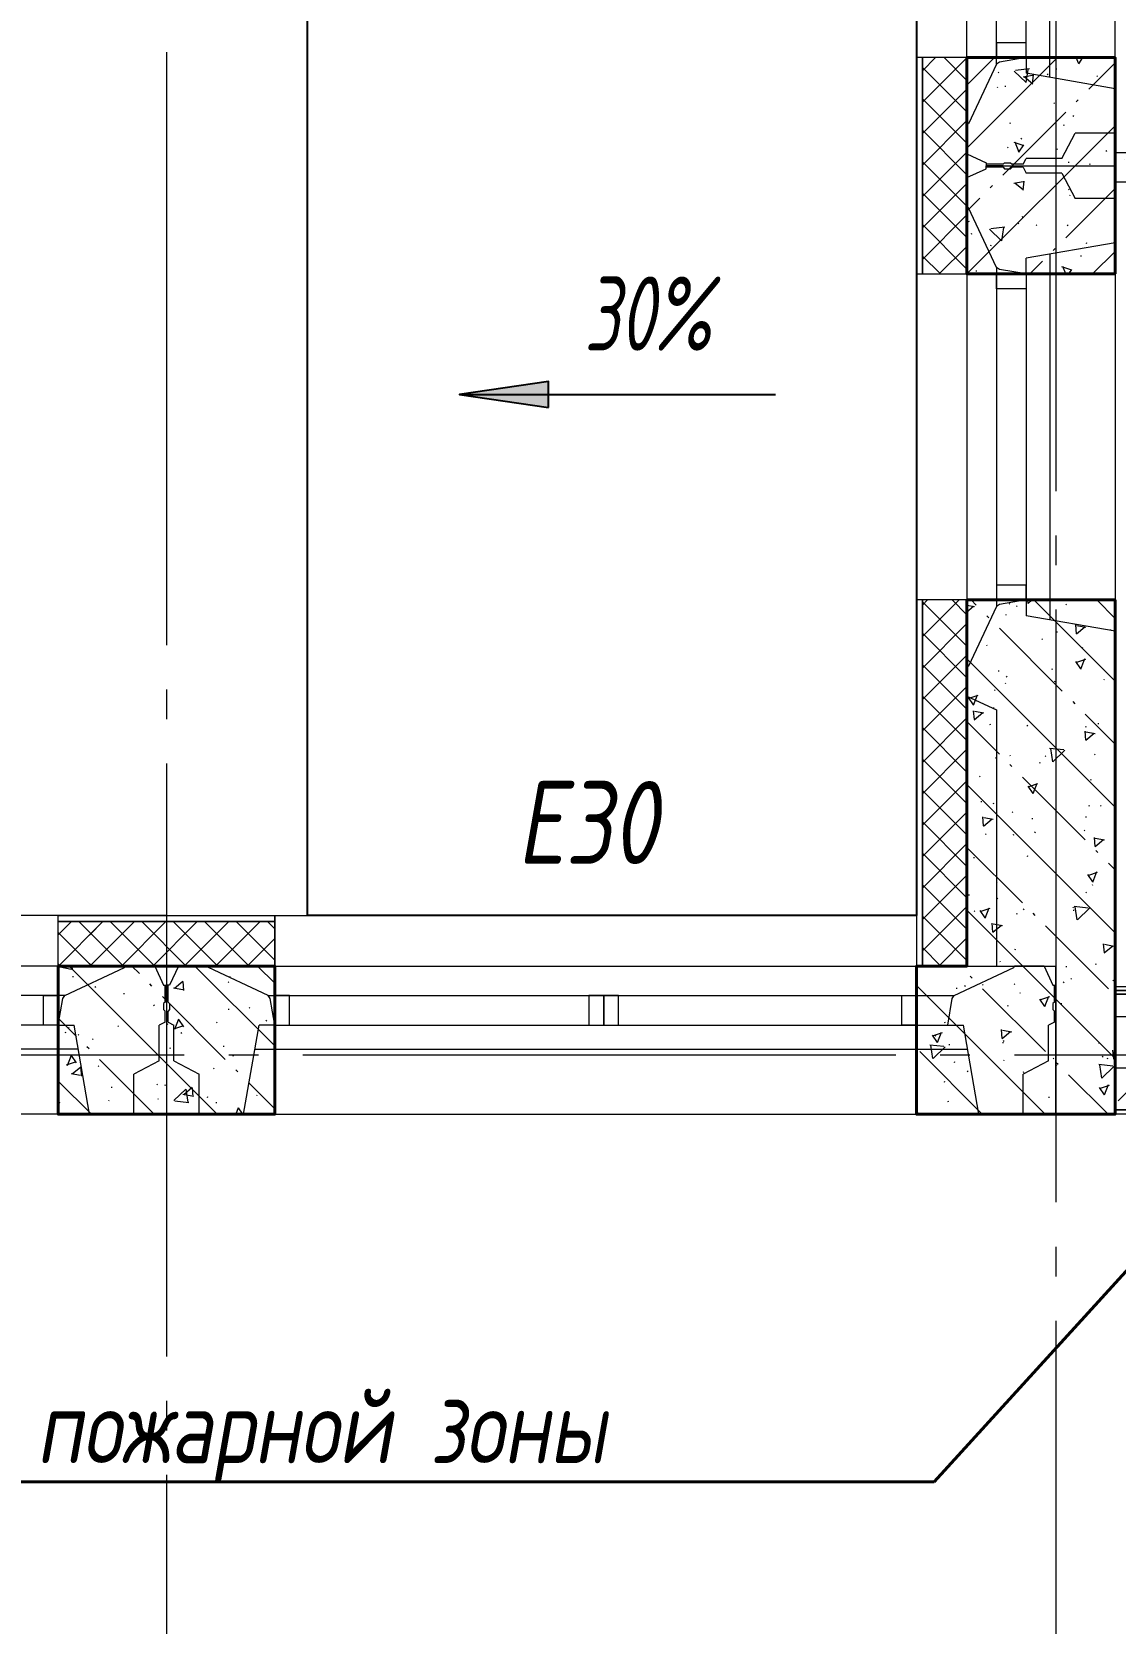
# Model space of a CAD drawing. Header units: millimetres. Extents: x -85420 to 1195317, y -69347 to 470418.
# Drawn here: x 480492 to 484146, y 16659 to 22028 of the extents above; entities that cross this region are included whole.
import ezdxf
from ezdxf import colors
from ezdxf.entities.mleader import LeaderData, LeaderLine
from ezdxf.math import Vec2, Vec3

# ---------------------------------------------------------------- set-up
doc = ezdxf.new("R2010")
doc.units = ezdxf.units.MM
for name, pattern in [('GOST2.303 6', [12, 8, -1.5, 1, -1.5]), ('ГОСТ 2.303 4', [7, 5, -2, 0]), ('ГОСТ 2.303 5', [24, 20, -1.5, 1, -1.5]), ('осевая', [50.800000000000004, 31.75, -6.35, 6.35, -6.35])]:
    doc.linetypes.add(name, pattern=pattern)
for name, color, linetype, lineweight in [('!М_Лестницы новые', 7, 'Continuous', 25), ('!М_Окна_марка', 7, 'Continuous', 15), ('!М_Перегородки_пеноблок', 7, 'Continuous', 20), ('+АР_Осевые линии', 252, 'GOST2.303 6', 9), ('+АР_Стены внутренние', 250, 'Continuous', 18), ('АР_Окна', 4, 'Continuous', 9), ('АР_Отметки', 7, 'Continuous', 5), ('АР_Сущ Несущая стена', 250, 'Continuous', 50), ('АР_штриховка несущих стен', 250, 'Continuous', 0), ('СПДС_+АР_Стены', 250, 'Continuous', 20), ('стены', 7, 'Continuous', 40), ('ТОНКАЯ', 253, 'Continuous', 0)]:
    doc.layers.add(name, color=color, linetype=linetype, lineweight=lineweight)
doc.layers.add('ОСИ', color=7, linetype='осевая', lineweight=13, true_color=0x999999)
doc.layers.add('ПБ_граница', color=7, linetype='ГОСТ 2.303 4', lineweight=40, true_color=0xdb0000)
doc.styles.add('ISOCPEUR', font='', dxfattribs={"height": 250})
doc.styles.add('ГОСТ 2.304', font='CS_Gost2304.shx', dxfattribs={"oblique": 10})
doc.styles.get('ISOCPEUR').set_extended_font_data('ISOCPEUR', italic=True)
pattern_1 = [(45, (0, 0), (-53.03300858899107, 53.03300858899107), []), (135, (0, 0), (-53.03300858899107, -53.03300858899107), [])]

# ---------------------------------------------------------------- blocks, each defined once
blk = doc.blocks.new('*U92')
h = blk.add_hatch(color=256)
h.dxf.hatch_style = 1
h.paths.add_polyline_path([(-766.2819741101048, 44.26795582287043), (-766.2819741101048, -44.26795582263701), (-1066.281974110105, 3.917456419747382e-13)])
blk.add_line((-1066.281974110105, 3.917456419747382e-13), (0, 0))
blk.add_lwpolyline([(-766.2819741101048, -44.26795582263701), (-766.2819741101048, 44.26795582287043), (-1066.281974110105, 3.917456419747382e-13), (-766.2819741101048, -44.26795582263701)])
blk = doc.blocks.new('_DotSmall')
at = {"color": 0, "linetype": 'ByBlock', "const_width": 0.5}
blk.add_lwpolyline([(-0.0625, 0, 1), (0.0625, 0, 1)], format="xyb", close=True, dxfattribs=at)
blk = doc.blocks.new('НП 3033')
at = {"layer": 'АР_Окна', "ltscale": 100}
for p, q in [((365, 500), (2635, 500)), ((365, 400), (2635, 400)), ((365, 300), (2635, 300)), ((365, 220), (2635, 220)), ((365, 0), (2635, 0))]:
    blk.add_line(p, q, dxfattribs=at)
for points in [[(365, 300), (365, 500), (365, 670), (2635, 670), (2635, 300)], [(365, 300), (415, 300), (415, 400), (365, 400)], [(1450, 400), (1425, 400), (1425, 300), (1450, 300), (1475, 300), (1475, 400), (1437.5, 400)], [(1500, 400), (1475, 400), (1475, 300), (1500, 300), (1525, 300), (1525, 400), (1487.5, 400)], [(2635, 300), (2585, 300), (2585, 400), (2635, 400)]]:
    blk.add_lwpolyline(points, dxfattribs=at)
at = {"layer": 'СПДС_+АР_Стены', "ltscale": 100}
for points in [[(8.419446744138052e-15, 670), (8.419446744138052e-15, 670), (365, 670), (365, 670)], [(3000, 670), (3000, 670), (2635, 670), (2635, 670)]]:
    blk.add_lwpolyline(points, dxfattribs=at)
at = {"layer": 'стены', "ltscale": 100}
for p, q in [((2960, 500), (2860, 500)), ((0, 0), (0, 0))]:
    blk.add_line(p, q, dxfattribs=at)
at = {"layer": 'стены', "lineweight": 30, "ltscale": 100}
blk.add_lwpolyline([(0, 0), (365, 0), (365, 500), (0, 500)], dxfattribs=at)
at = {"layer": 'стены', "ltscale": 100}
blk.add_lwpolyline([(3000, 500), (2635, 500), (2635, 0), (3000, 0)], dxfattribs=at)
blk = doc.blocks.new('*U126')
at = {"lineweight": 15}
h = blk.add_hatch(dxfattribs=at)
h.set_pattern_fill('AR-CONC', color=256, scale=2, angle=360)
h.set_pattern_definition([(49.99999999999999, (1.00000000000006, 5.946736380903647e-14), (364.369337992008, -31.87817107780618), [38.1, -419.1]), (355, (1.00000000000006, 5.946736380903647e-14), (-70.48684284993867, 382.1136904780703), [30.48, -335.28116834]), (100.4514446999999, (31.36401400000006, -2.656506999999941), (293.8824941807065, 350.2355038243902), [32.38001759999999, -356.1804891999999]), (46.18419999999995, (1.000000000000062, 101.6000000000001), (542.1580817842598, -84.08465586545431), [57.14999999999998, -628.6499999999997]), (96.63555760999995, (46.17980000000006, 94.59300000000007), (474.8082681030061, 494.852249195443), [48.57004627999999, -534.2712163199999]), (351.18415117, (1.000000000000062, 101.6000000000001), (474.8082681299541, 494.8522491710652), [45.71993414, -502.91946384]), (20.99999999999998, (51.80000000000005, 76.20000000000007), (303.228782538265, -204.5303963741752), [38.09999999999999, -419.1]), (326, (51.80000000000005, 76.20000000000007), (123.6040566952942, 368.3759322446385), [30.47999999999999, -335.2799999999999]), (71.45144499999996, (77.06906520000005, 59.15580020000006), (426.8328385574323, 163.8455377718105), [32.38001759999998, -356.1798751999998]), (37.49999999999999, (1.00000000000006, 5.946736380903647e-14), (6.177206501183637, 169.1100777463062), [0, -331.216, 0, -340.36, 0, -336.55]), (7.499999999999953, (1.00000000000006, 5.946736380903647e-14), (133.6393250206115, 200.361149636239), [0, -194.056, 0, -323.5959999999999, 0, -128.27]), (327.5, (-112.2839999999999, 6.205984038363095e-14), (271.1811903337428, -11.45748798534689), [0, -127, 0, -396.24, 0, -525.7799999999999]), (317.5, (-163.0839999999999, 6.322238593277649e-14), (296.2583627720361, 50.85298206666605), [0, -165.1, 0, -263.1439999999999, 0, -373.3799999999999])])
edge = h.paths.add_edge_path()
edge.add_line((6199.999999999155, 99.99999999999847), (0, 100.0000000000001))
edge.add_line((6199.999999999155, -1.541475280752991e-12), (6199.999999999155, 99.99999999999847))
edge.add_line((5.950795411990839e-14, 1.189804971278818e-13), (6199.999999999155, -1.541467014222134e-12))
edge.add_line((8.627166003733188e-14, 100.0000000000001), (5.949024856394088e-14, 1.13686837721616e-13))
at = {"linetype": 'ByBlock', "ltscale": 100, "transparency": 33554687}
blk.add_lwpolyline([(5.949024856394088e-14, 1.189804971278818e-13), (6199.999999999155, -1.541467014222134e-12), (6199.999999999155, 99.99999999999847), (8.627166003733188e-14, 100.0000000000001)], close=True, dxfattribs=at)
blk = doc.blocks.new('обследование 2 этаж 1245')
at = {"layer": 'ТОНКАЯ', "ltscale": 100}
for p, q in [((42460, -49820), (42460, -47100)), ((42960, -49700), (42960, -47220)), ((42560, -49617), (42560, -47303)), ((42740, -49661.8666666667), (42740, -47258.1333333333)), ((42660, -49595), (42660, -47325)), ((42570, -49610), (42560, -49617)), ((42660, -49595), (42570, -49610)), ((42660, -49595), (42660, -49648)), ((42560, -49617), (42465, -49818)), ((42960, -49700), (42660, -49648)), ((42960, -49700), (42960, -49850)), ((42465, -49818), (42460, -49820)), ((42460, -49920), (42460, -49820)), ((42780, -49935), (42825, -49850)), ((42960, -49850), (42825, -49850)), ((42960, -49960), (42960, -49850)), ((42460, -49920), (42525, -49950)), ((42460, -50000), (42525, -49970)), ((42525, -49950), (42525, -49955)), ((42582, -49955), (42525, -49955)), ((42525, -49955), (42525, -49960)), ((42582, -49960), (42525, -49960)), ((42525, -49960), (42960, -49960)), ((42582, -49960), (42525, -49960)), ((42525, -49965), (42525, -49960)), ((42525, -49960), (42960, -49960)), ((42525, -49970), (42525, -49965)), ((42582, -49965), (42525, -49965)), ((42582, -49955), (42587, -49950)), ((42582, -49965), (42587, -49970)), ((42587, -49950), (42607, -49950)), ((42587, -49970), (42607, -49970)), ((42607, -49950), (42612, -49955)), ((42607, -49970), (42612, -49965)), ((42650, -49955), (42612, -49955)), ((42650, -49965), (42612, -49965)), ((42650, -49955), (42660, -49935)), ((42650, -49965), (42660, -49985)), ((42780, -49935), (42660, -49935)), ((42780, -49985), (42660, -49985)), ((42780, -49985), (42825, -50070)), ((42960, -49960), (42960, -50070)), ((42460, -50000), (42460, -50100)), ((42960, -50070), (42825, -50070)), ((42960, -50220), (42960, -50070)), ((42465, -50102), (42460, -50100)), ((42460, -50100), (42460, -51650)), ((42560, -50303), (42465, -50102)), ((42960, -50220), (42660, -50272)), ((42960, -50220), (42960, -51530)), ((42570, -50310), (42560, -50303)), ((42560, -50303), (42560, -51447)), ((42660, -50325), (42570, -50310)), ((42660, -50325), (42660, -50272)), ((42740, -50258.1333333333), (42740, -51491.8666666667)), ((42660, -50325), (42660, -51425)), ((42660, -51425), (42570, -51440)), ((42660, -51425), (42660, -51478)), ((42560, -51447), (42465, -51648)), ((42570, -51440), (42560, -51447)), ((42960, -51530), (42660, -51478)), ((42960, -51530), (42960, -51680)), ((42465, -51648), (42460, -51650)), ((42460, -51750), (42460, -51650)), ((42960.00000000023, -53160), (42960, -51680)), ((42460, -51750), (42560, -51796.15384615393)), ((42560, -51796.15384615393), (42560, -52660)), ((39620, -52660), (36900, -52660)), ((39417, -52760), (39618, -52665)), ((39618, -52665), (39620, -52660)), ((39720, -52660), (39620, -52660)), ((39720, -52660), (39750, -52725)), ((39800, -52660), (39770, -52725)), ((39800, -52660), (39770, -52725)), ((39800, -52660), (39900, -52660)), ((39800, -52660), (39900, -52660)), ((39902, -52665), (39900, -52660)), ((39900, -52660), (42620, -52660)), ((39902, -52665), (39900, -52660)), ((39900, -52660), (42620, -52660)), ((40103, -52760), (39902, -52665)), ((40103, -52760), (39902, -52665)), ((42417, -52760), (42618, -52665)), ((42417, -52760), (42618, -52665)), ((42560, -52660), (42760, -52660)), ((42618, -52665), (42620, -52660)), ((42618, -52665), (42620, -52660)), ((42720, -52660), (42620, -52660)), ((42720, -52660), (42620, -52660)), ((42720, -52660), (42750, -52725)), ((42720, -52660), (42750, -52725)), ((42760, -53160), (42760, -52660)), ((39750, -52725), (39755, -52725)), ((39755, -52782), (39755, -52725)), ((39755, -52725), (39760, -52725)), ((39760, -52782), (39760, -52725)), ((39765, -52725), (39760, -52725)), ((39760, -52725), (39760, -53160)), ((39760, -52782), (39760, -52725)), ((39760, -52725), (39760, -53160)), ((39760, -52782), (39760, -52725)), ((39765, -52725), (39760, -52725)), ((39760, -52725), (39760, -53160)), ((39770, -52725), (39765, -52725)), ((39765, -52782), (39765, -52725)), ((39770, -52725), (39765, -52725)), ((39765, -52782), (39765, -52725)), ((42750, -52725), (42755, -52725)), ((42750, -52725), (42755, -52725)), ((42755, -52782), (42755, -52725)), ((42755, -52725), (42760, -52725)), ((42755, -52782), (42755, -52725)), ((42755, -52725), (42760, -52725)), ((42760, -52782), (42760, -52725)), ((42760, -52725), (42760, -53160)), ((42760, -52782), (42760, -52725)), ((42760, -52725), (42760, -53160)), ((39417, -52760), (37103, -52760)), ((39395, -52860), (39410, -52770)), ((39410, -52770), (39417, -52760)), ((40110, -52770), (40103, -52760)), ((40103, -52760), (42417, -52760)), ((40110, -52770), (40103, -52760)), ((40103, -52760), (42417, -52760)), ((40125, -52860), (40110, -52770)), ((40125, -52860), (40110, -52770)), ((42395, -52860), (42410, -52770)), ((42395, -52860), (42410, -52770)), ((42410, -52770), (42417, -52760)), ((42410, -52770), (42417, -52760)), ((39755, -52782), (39750, -52787)), ((39750, -52787), (39750, -52807)), ((39750, -52807), (39755, -52812)), ((39755, -52850), (39755, -52812)), ((39765, -52782), (39770, -52787)), ((39765, -52782), (39770, -52787)), ((39770, -52807), (39765, -52812)), ((39770, -52807), (39765, -52812)), ((39765, -52850), (39765, -52812)), ((39765, -52850), (39765, -52812)), ((39770, -52787), (39770, -52807)), ((39770, -52787), (39770, -52807)), ((42755, -52782), (42750, -52787)), ((42755, -52782), (42750, -52787)), ((42750, -52787), (42750, -52807)), ((42750, -52787), (42750, -52807)), ((42750, -52807), (42755, -52812)), ((42750, -52807), (42755, -52812)), ((42755, -52850), (42755, -52812)), ((42755, -52850), (42755, -52812)), ((39395, -52860), (37125, -52860)), ((39395, -52860), (39448, -52860)), ((39500, -53160), (39448, -52860)), ((39755, -52850), (39735, -52860)), ((39735, -52980), (39735, -52860)), ((39765, -52850), (39785, -52860)), ((39765, -52850), (39785, -52860)), ((39785, -52980), (39785, -52860)), ((39785, -52980), (39785, -52860)), ((40020, -53160), (40072, -52860)), ((40020, -53160), (40072, -52860)), ((40125, -52860), (40072, -52860)), ((40125, -52860), (40072, -52860)), ((40125, -52860), (42395, -52860)), ((40125, -52860), (42395, -52860)), ((42395, -52860), (42448, -52860)), ((42395, -52860), (42448, -52860)), ((42500, -53160), (42448, -52860)), ((42500, -53160), (42448, -52860)), ((42755, -52850), (42735, -52860)), ((42755, -52850), (42735, -52860)), ((42735, -52980), (42735, -52860)), ((42735, -52980), (42735, -52860)), ((39461.8666666667, -52940), (37058.1333333333, -52940)), ((40058.1333333333, -52940), (42461.8666666667, -52940)), ((40058.1333333333, -52940), (42461.8666666667, -52940)), ((39735, -52980), (39650, -53025)), ((39785, -52980), (39870, -53025)), ((39785, -52980), (39870, -53025)), ((42735, -52980), (42650, -53025)), ((42735, -52980), (42650, -53025)), ((39650, -53160), (39650, -53025)), ((39870, -53160), (39870, -53025)), ((39870, -53160), (39870, -53025)), ((42650, -53160), (42650, -53025)), ((42650, -53160), (42650, -53025)), ((39500, -53160), (37020, -53160)), ((39500, -53160), (39650, -53160)), ((39760, -53160), (39650, -53160)), ((39760, -53160), (39870, -53160)), ((39760, -53160), (39870, -53160)), ((40020, -53160), (39870, -53160)), ((40020, -53160), (39870, -53160)), ((40020, -53160), (42500, -53160)), ((40020, -53160), (42500, -53160)), ((42500, -53160), (42650, -53160)), ((42500, -53160), (42650, -53160)), ((42760, -53160), (42650, -53160)), ((42760, -53160), (42650, -53160)), ((42760, -53160), (42960.00000000023, -53160))]:
    blk.add_line(p, q, dxfattribs=at)
blk = doc.blocks.new('A$C314F1C93')
at = {"layer": '+АР_Осевые линии', "linetype": 'ГОСТ 2.303 5', "lineweight": 0, "ltscale": 100}
for p, q in [((53540.00000000047, 64752.65710872156), (53540.00000000047, -9752.23746942038)), ((50540.00000000047, 64233.04186645093), (50540.00000000047, -9232.622227149745))]:
    blk.add_line(p, q, dxfattribs=at)
blk.add_lwpolyline([(-4199.99999999968, 3249.999999999884), (75280.00000000006, 3249.999999999884)], dxfattribs=at)
blk = doc.blocks.new('АР план')
at = {"layer": 'АР_Отметки', "lineweight": 9}
ml = blk.add_multileader_mtext('Standard', dxfattribs=at)
ml.set_content('+3,950', color=256, style='ISOCPEUR')
ml.set_leader_properties(color=256, linetype='Continuous', lineweight=-1)
ml.set_arrow_properties(name='DOTSMALL')
ml.build(insert=Vec2(0, 0))
ml.multileader.update_dxf_attribs({"has_text_frame": 1, "text_left_attachment_type": 4, "text_right_attachment_type": 4, "dogleg_length": 100, "arrow_head_size": 180})
ctx = ml.context
ctx.base_point, ctx.char_height, ctx.arrow_head_size, ctx.landing_gap_size, ctx.plane_origin = Vec3(653061.3110686555, 32239.71936149879), 250, 180, 50, Vec3(652979.9176188062, 30972.1551693685)
ctx.left_attachment, ctx.right_attachment = 4, 4
notes = []
notes.append((ctx, [(0, (0, 0, 0), (0, 0), (1, 0), 1, [])]))
ctx.mtext.insert, ctx.mtext.width, ctx.mtext.line_spacing_style, ctx.mtext.flow_direction = Vec3(653111.3110686555, 32573.05269483211), 852.6970314602484, 2, 5
ml = blk.add_multileader_mtext('Standard', dxfattribs=at)
ml.set_content('+1,975', color=256, style='ISOCPEUR')
ml.set_leader_properties(color=256, linetype='Continuous', lineweight=-1)
ml.set_arrow_properties(name='DOTSMALL')
ml.build(insert=Vec2(0, 0))
ml.multileader.update_dxf_attribs({"has_text_frame": 1, "text_left_attachment_type": 4, "text_right_attachment_type": 4, "dogleg_length": 100, "arrow_head_size": 180})
ctx = ml.context
ctx.base_point, ctx.char_height, ctx.arrow_head_size, ctx.landing_gap_size, ctx.plane_origin = Vec3(652749.2966237958, 27128.71309628351), 250, 180, 50, Vec3(655881.3550783198, 25957.03355335795)
ctx.left_attachment, ctx.right_attachment = 4, 4
notes.append((ctx, [(0, (0, 0, 0), (0, 0), (1, 0), 1, [])]))
ctx.mtext.insert, ctx.mtext.width, ctx.mtext.line_spacing_style, ctx.mtext.flow_direction = Vec3(652799.2966237958, 27528.71309628351), 852.6970314602484, 2, 5
ml = blk.add_multileader_mtext('Standard', dxfattribs=at)
ml.set_content('+2,410', color=256, style='ISOCPEUR')
ml.set_leader_properties(color=256, linetype='Continuous', lineweight=-1)
ml.set_arrow_properties(name='DOTSMALL')
ml.build(insert=Vec2(0, 0))
ml.multileader.update_dxf_attribs({"has_text_frame": 1, "text_left_attachment_type": 4, "text_right_attachment_type": 4, "dogleg_length": 100, "arrow_head_size": 180})
ctx = ml.context
ctx.base_point, ctx.char_height, ctx.arrow_head_size, ctx.landing_gap_size, ctx.plane_origin = Vec3(649667.0758553846, 15695.91183566085), 250, 180, 50, Vec3(647505.863485316, 15104.66626217555)
ctx.left_attachment, ctx.right_attachment = 4, 4
notes.append((ctx, [(0, (0, 0, 0), (0, 0), (1, 0), 1, [])]))
ctx.mtext.insert, ctx.mtext.width, ctx.mtext.line_spacing_style, ctx.mtext.flow_direction = Vec3(649717.0758553846, 16029.2451689942), 852.6970314602484, 2, 5
for ctx, leaders in notes:
    for number, flags, end, landing, length, lines in leaders:
        leader = LeaderData()
        leader.index, (leader.has_last_leader_line, leader.has_dogleg_vector, leader.attachment_direction) = number, flags
        leader.last_leader_point, leader.dogleg_vector, leader.dogleg_length = Vec3(end), Vec3(landing), length
        for number, points, colour, breaks in lines:
            line = LeaderLine()
            line.index, line.vertices, line.color, line.breaks = number, Vec3.list(points), colors.encode_raw_color(colour), breaks
            leader.lines.append(line)
        ctx.leaders.append(leader)

msp = doc.modelspace()

# ---------------------------------------------------------------- block references
at = {"layer": 'ОСИ', "ltscale": 40}
msp.add_blockref('A$C314F1C93', (430406.3725916118, 15326.41521031433, 4.999999999999952e-09), dxfattribs=at)

# ---------------------------------------------------------------- next in the draw order: hatches: boundary and pattern name
at = {"layer": '+АР_Стены внутренние', "lineweight": 0, "ltscale": 100}
h = msp.add_hatch(dxfattribs=at)
h.set_pattern_fill('БЕТОН И ИЗДЕЛИЯ ИЗ НЕГО', color=256, scale=30, style=0, pattern_type=2)
h.set_pattern_definition([(45, (0, 0), (39.77475644174331, 145.8407736197254), [187.5, -40.50000000000001, 0, -40.50000000000001])])
h.paths.add_polyline_path([(484146.3628068162, 18531.40943271294), (490346.3628068159, 18531.40746463055), (490346.3627623754, 18391.40746463056), (484146.3627623756, 18391.40943271295)], flags=0)
at = {"layer": 'АР_штриховка несущих стен', "lineweight": 0}
h = msp.add_hatch(dxfattribs=at)
h.set_pattern_fill('FP_1', color=256, angle=90, style=0, pattern_type=2)
h.set_pattern_definition([(225, (262138.7395056368, 410007.9367795632), (212.1320343559643, -212.1320343559643), [300.0000000000001, -50.00000000000001, 10, -50.00000000000001]), (225, (261926.7395056368, 410007.9367795632), (212.1320343559643, -212.1320343559643), []), (140, (262138.7395056368, 410007.9367795632), (31.37586718776049, 358.6306040025252), [37.5, -412.5]), (85, (262138.7395056368, 410007.9367795632), (-376.0956830054848, -69.37609840310988), [30, -330]), (190.4509999999993, (262141.3545056368, 410037.8227795633), (-344.7173363236747, 289.2568028982387), [31.87000000000001, -350.5709999999999]), (136.184, (262038.7395056368, 410007.9367795632), (82.7614966388627, 533.6199696404694), [56.25, -618.75]), (186.6359999999993, (262045.6365056368, 410052.4047795633), (-487.0622145359653, 467.3284015511165), [47.80499999999995, -525.8559999999992]), (81.18399999999997, (262038.7395056368, 410007.9367795632), (-487.0580492787813, 467.332636044979), [45, -495]), (111, (262063.7395056368, 410057.9367795632), (201.3095187061823, 298.4540715877155), [37.5, -412.5]), (55.99999999999996, (262063.7395056368, 410057.9367795632), (-362.5748960476323, 121.6571023863739), [29.99999999999998, -329.9999999999997]), (161.451, (262080.5155056369, 410082.8077795632), (-161.2620949745204, 420.1119811543452), [31.87, -350.571]), (127.5, (262138.7395056368, 410007.9367795632), (-166.4469269156558, 6.079927658645317), [3.353, -322.647, 3.353, -331.647, -331.25]), (127.5, (262138.7395056368, 410007.9367795632), (-166.4469269156558, 6.079927658645317), [-661, 3.353, -327.897]), (97.5, (262138.7395056368, 410007.9367795632), (-197.2058559411801, 131.5347687210744), [3.352999999999998, -187.6469999999999, 3.352999999999998, -315.1469999999997, -126.2499999999999]), (97.5, (262138.7395056368, 410007.9367795632), (-197.2058559411801, 131.5347687210744), [-509.4999999999997, 3.352999999999998, -122.8969999999999]), (57.49999999999998, (262138.7395056368, 409896.4367795632), (11.27743586718989, 266.9112180862045), [3.352999999999988, -121.6469999999996, 3.352999999999988, -386.6469999999984, -517.4999999999968]), (57.49999999999998, (262138.7395056368, 409896.4367795632), (11.27743586718989, 266.9112180862045), [-514.9999999999968, 3.352999999999988, -514.1469999999968]), (47.49999999999999, (262138.7395056368, 409846.4367795632), (-50.05249116615892, 291.5930846711931), [3.353, -159.147, 3.353, -255.647, -367.5]), (47.49999999999999, (262138.7395056368, 409846.4367795632), (-50.05249116615892, 291.5930846711931), [-421.5, 3.353, -364.147])])
h.paths.add_polyline_path([(483646.372591679, 21211.4152099858), (484146.372591679, 21211.4152099858), (484146.372591679, 21941.4152099858), (483646.372591679, 21941.4152099858)])
h = msp.add_hatch(dxfattribs=at)
h.set_pattern_fill('FP_1', color=256, angle=90.00000000000001, style=0, pattern_type=2)
h.set_pattern_definition([(315.0000000000001, (705589.0056777211, 397242.9367795632), (-212.1320343559643, -212.1320343559643), [300.0000000000001, -50.00000000000001, 10, -50.00000000000001]), (315.0000000000001, (705801.0056777211, 397242.9367795632), (-212.1320343559643, -212.1320343559643), []), (40.00000000000001, (705589.0056777211, 397242.9367795632), (-31.37586718776049, 358.6306040025252), [37.5, -412.5]), (95.00000000000003, (705589.0056777211, 397242.9367795632), (376.0956830054848, -69.3760984031099), [30, -330]), (349.5490000000005, (705586.3906777211, 397272.8227795633), (344.7173363236747, 289.2568028982387), [31.87000000000001, -350.571]), (43.81599999999998, (705689.0056777211, 397242.9367795632), (-82.7614966388627, 533.6199696404694), [56.25, -618.75]), (353.3640000000005, (705682.1086777212, 397287.4047795633), (487.0622145359653, 467.3284015511165), [47.805, -525.856]), (98.81600000000005, (705689.0056777211, 397242.9367795632), (487.0580492787813, 467.332636044979), [45, -495]), (69.00000000000001, (705664.0056777211, 397292.9367795632), (-201.3095187061823, 298.4540715877155), [37.49999999999999, -412.4999999999999]), (124.0000000000001, (705664.0056777211, 397292.9367795632), (362.5748960476323, 121.6571023863739), [29.99999999999998, -329.9999999999997]), (18.54899999999999, (705647.229677721, 397317.8077795632), (161.2620949745204, 420.1119811543452), [31.87, -350.571]), (52.5, (705589.0056777211, 397242.9367795632), (166.4469269156558, 6.079927658645317), [3.353, -322.647, 3.353, -331.647, -331.25]), (52.5, (705589.0056777211, 397242.9367795632), (166.4469269156558, 6.079927658645317), [-661, 3.353, -327.897]), (82.50000000000003, (705589.0056777211, 397242.9367795632), (197.2058559411801, 131.5347687210744), [3.352999999999998, -187.6469999999999, 3.352999999999998, -315.1469999999997, -126.2499999999999]), (82.50000000000003, (705589.0056777211, 397242.9367795632), (197.2058559411801, 131.5347687210744), [-509.4999999999997, 3.352999999999998, -122.8969999999999]), (122.5, (705589.0056777211, 397131.4367795632), (-11.27743586718989, 266.9112180862045), [3.352999999999988, -121.6469999999996, 3.352999999999988, -386.6469999999984, -517.4999999999968]), (122.5, (705589.0056777211, 397131.4367795632), (-11.27743586718989, 266.9112180862045), [-514.9999999999968, 3.352999999999988, -514.1469999999968]), (132.5, (705589.0056777211, 397081.4367795632), (50.05249116615892, 291.5930846711931), [3.352999999999996, -159.1469999999998, 3.352999999999996, -255.6469999999998, -367.4999999999995]), (132.5, (705589.0056777211, 397081.4367795632), (50.05249116615892, 291.5930846711931), [-421.4999999999995, 3.352999999999996, -364.1469999999995])])
h.paths.add_polyline_path([(483476.372591679, 18876.4152099858), (483476.372591679, 18376.4152099858), (484146.3632337631, 18376.40943271294), (484146.372591679, 20111.4152099858), (483646.372591679, 20111.4152099858), (483646.372591679, 18876.4152099858)])
h = msp.add_hatch(dxfattribs=at)
h.set_pattern_fill('FP_1', color=256, angle=270, style=0, pattern_type=2)
h.set_pattern_definition([(135, (259303.7392675648, -369690.1063246926), (212.1320343559643, 212.1320343559643), [300.0000000000001, -50.00000000000001, 10, -50.00000000000001]), (135, (259091.7392675648, -369690.1063246926), (212.1320343559643, 212.1320343559643), []), (219.9999999999999, (259303.7392675648, -369690.1063246926), (31.37586718776049, -358.6306040025252), [37.49999999999999, -412.4999999999999]), (275, (259303.7392675648, -369690.1063246926), (-376.0956830054848, 69.37609840310988), [30, -330]), (169.5490000000005, (259306.3542675648, -369719.9923246927), (-344.7173363236747, -289.2568028982387), [31.86999999999998, -350.5709999999995]), (223.8159999999998, (259203.7392675648, -369690.1063246926), (82.7614966388627, -533.6199696404694), [56.24999999999997, -618.7499999999995]), (173.3640000000006, (259210.6362675648, -369734.5743246927), (-487.0622145359653, -467.3284015511165), [47.80499999999992, -525.8559999999987]), (278.816, (259203.7392675648, -369690.1063246926), (-487.0580492787813, -467.332636044979), [45, -495]), (249, (259228.7392675648, -369740.1063246926), (201.3095187061823, -298.4540715877155), [37.5, -412.5]), (304, (259228.7392675648, -369740.1063246926), (-362.5748960476323, -121.6571023863739), [29.99999999999998, -329.9999999999997]), (198.549, (259245.5152675649, -369764.9773246926), (-161.2620949745204, -420.1119811543452), [31.87, -350.571]), (232.5, (259303.7392675648, -369690.1063246926), (-166.4469269156558, -6.079927658645317), [3.353, -322.647, 3.353, -331.647, -331.25]), (232.5, (259303.7392675648, -369690.1063246926), (-166.4469269156558, -6.079927658645317), [-661, 3.353, -327.897]), (262.5, (259303.7392675648, -369690.1063246926), (-197.2058559411801, -131.5347687210744), [3.352999999999994, -187.6469999999997, 3.352999999999994, -315.1469999999993, -126.2499999999998]), (262.5, (259303.7392675648, -369690.1063246926), (-197.2058559411801, -131.5347687210744), [-509.4999999999993, 3.352999999999994, -122.8969999999998]), (302.5, (259303.7392675648, -369578.6063246926), (11.27743586718989, -266.9112180862045), [3.352999999999987, -121.6469999999996, 3.352999999999987, -386.6469999999983, -517.4999999999966]), (302.5, (259303.7392675648, -369578.6063246926), (11.27743586718989, -266.9112180862045), [-514.9999999999966, 3.352999999999987, -514.1469999999965]), (312.5, (259303.7392675648, -369528.6063246926), (-50.05249116615892, -291.5930846711931), [3.353, -159.147, 3.353, -255.647, -367.5]), (312.5, (259303.7392675648, -369528.6063246926), (-50.05249116615892, -291.5930846711931), [-421.5, 3.353, -364.147])])
h.paths.add_polyline_path([(480581.372353607, 18876.41524488491), (481311.372353607, 18876.41524488491), (481311.372353607, 18376.41524488491), (480581.372353607, 18376.41524488491)])
at = {"layer": 'СПДС_+АР_Стены', "lineweight": 9, "ltscale": 100}
h = msp.add_hatch(dxfattribs=at)
h.set_pattern_fill('НЕМЕТАЛЛИЧЕСКИЕ МАТЕРИАЛЫ', color=256, scale=30, style=0, pattern_type=2)
h.set_pattern_definition(pattern_1)
h.paths.add_polyline_path([(483496.372591679, 21941.4152099858), (483496.372591679, 21211.4152099858), (483646.372591679, 21211.4152099858), (483646.372591679, 21941.4152099858)], flags=0)
h = msp.add_hatch(dxfattribs=at)
h.set_pattern_fill('НЕМЕТАЛЛИЧЕСКИЕ МАТЕРИАЛЫ', color=256, scale=30, style=0, pattern_type=2)
h.set_pattern_definition(pattern_1)
h.paths.add_polyline_path([(483496.372591679, 20111.4152099858), (483496.372591679, 18876.4152099858), (483646.372591679, 18876.4152099858), (483646.372591679, 20111.4152099858)], flags=0)
h = msp.add_hatch(dxfattribs=at)
h.set_pattern_fill('НЕМЕТАЛЛИЧЕСКИЕ МАТЕРИАЛЫ', color=256, scale=30, style=0, pattern_type=2)
h.set_pattern_definition(pattern_1)
h.paths.add_polyline_path([(480581.372353607, 19026.41524488491), (481311.372353607, 19026.41524488491), (481311.372353607, 18876.41524488491), (480581.372353607, 18876.41524488491)], flags=0)
h = msp.add_hatch(dxfattribs=at)
h.set_pattern_fill('НЕМЕТАЛЛИЧЕСКИЕ МАТЕРИАЛЫ', color=256, scale=30, style=0, pattern_type=2)
h.set_pattern_definition(pattern_1)
h.paths.add_polyline_path([(481311.3725916789, 18876.41520998592), (480686.3725916789, 18876.4152099858), (480686.3725916789, 19026.4152099858), (481311.3725916789, 19026.41520998592)], flags=0)

# ---------------------------------------------------------------- next in the draw order: linework, layer by layer
at = {"layer": '+АР_Стены внутренние', "ltscale": 100}
for points in [[(490346.3627623778, 18391.41520998592), (490346.3627623754, 18391.40746463056), (484146.3627623756, 18391.40943271295), (484146.3628068162, 18531.40943271294), (484146.3725916792, 18531.40943270983)], [(490346.3629955065, 18531.41520998592), (484146.3725916792, 18531.4152099858), (484146.3725916792, 18531.40943270983), (484146.3628068162, 18531.40943271294), (484146.3628115777, 18546.40943271294), (484146.3725916792, 18546.40943270984)], [(490346.3627576163, 18376.41520998592), (490346.3627576139, 18376.40746463056), (484146.3627576141, 18376.40943271295), (484146.3627623756, 18391.40943271295), (490346.3627623754, 18391.40746463056)]]:
    msp.add_lwpolyline(points, dxfattribs=at)
at = {"layer": 'АР_Окна', "ltscale": 100}
for p, q in [((483646.372591679, 21211.4152099858, 2.499999999999976e-09), (483646.372591679, 20111.4152099858, 2.499999999999976e-09)), ((483746.372591679, 21211.4152099858, 7.499999999999928e-09), (483746.372591679, 20111.4152099858, 7.499999999999928e-09)), ((483846.372591679, 21211.4152099858, 7.499999999999928e-09), (483846.372591679, 20111.4152099858, 7.499999999999928e-09)), ((483926.372591679, 21211.4152099858, 7.499999999999928e-09), (483926.372591679, 20111.4152099858, 7.499999999999928e-09)), ((484146.372591679, 21211.4152099858, 2.499999999999976e-09), (484146.372591679, 20111.41520998464, 7.064315352697027e-09)), ((481311.372591679, 18876.4152099858, 7.499999999999928e-09), (483476.372591679, 18876.4152099858, 7.499999999999928e-09)), ((481311.372591679, 18776.4152099858, 7.499999999999928e-09), (483476.372591679, 18776.4152099858, 7.499999999999928e-09)), ((481311.372591679, 18676.4152099858, 7.499999999999928e-09), (483476.372591679, 18676.4152099858, 7.499999999999928e-09)), ((481311.372591679, 18596.4152099858, 7.499999999999928e-09), (483476.372591679, 18596.4152099858, 7.499999999999928e-09)), ((481311.372591679, 18376.4152099858, 7.499999999999928e-09), (483476.372591679, 18376.4152099858, 7.499999999999928e-09))]:
    msp.add_line(p, q, dxfattribs=at)
msp.add_lwpolyline([(483476.372591679, 20111.4152099858), (483476.372591679, 21211.4152099858)], dxfattribs=at)
for points, elevation in [([(483846.372591679, 21211.4152099858), (483846.372591679, 21161.4152099858), (483746.372591679, 21161.4152099858), (483746.372591679, 21211.4152099858)], 7.499999999999928e-09), ([(483846.372591679, 20111.4152099858), (483846.372591679, 20161.4152099858), (483746.372591679, 20161.4152099858), (483746.372591679, 20111.4152099858)], 7.499999999999928e-09), ([(481311.372591679, 18676.4152099858), (481311.372591679, 18876.4152099858), (481311.372591679, 19046.4152099858), (483476.372591679, 19046.4152099858), (483476.372591679, 18676.4152099858)], 7.499999999999928e-09), ([(481311.372591679, 18676.4152099858), (481361.372591679, 18676.4152099858), (481361.372591679, 18776.4152099858), (481311.372591679, 18776.4152099858)], 7.499999999999928e-09), ([(481311.3725916789, 18676.4152099858), (481361.3725916789, 18676.4152099858), (481361.3725916789, 18776.4152099858), (481311.3725916789, 18776.4152099858)], 9.999999999999904e-09), ([(482396.372591679, 18776.4152099858), (482371.372591679, 18776.4152099858), (482371.372591679, 18676.4152099858), (482396.372591679, 18676.4152099858), (482421.372591679, 18676.4152099858), (482421.372591679, 18776.4152099858), (482383.872591679, 18776.4152099858)], 7.499999999999928e-09), ([(482446.372591679, 18776.4152099858), (482421.372591679, 18776.4152099858), (482421.372591679, 18676.4152099858), (482446.372591679, 18676.4152099858), (482471.372591679, 18676.4152099858), (482471.372591679, 18776.4152099858), (482433.872591679, 18776.4152099858)], 7.499999999999928e-09), ([(483476.372591679, 18676.4152099858), (483426.372591679, 18676.4152099858), (483426.372591679, 18776.4152099858), (483476.372591679, 18776.4152099858)], 7.499999999999928e-09)]:
    msp.add_lwpolyline(points, dxfattribs=dict(at, elevation=elevation))
at = {"layer": 'СПДС_+АР_Стены', "ltscale": 100}
for points in [[(483496.372591679, 21211.4152099858), (483496.372591679, 21941.4152099858), (483476.372591679, 21941.4152099858), (483476.372591679, 21211.4152099858), (483496.372591679, 21211.4152099858)], [(483496.372591679, 21941.4152099858), (483496.372591679, 21211.4152099858), (483646.372591679, 21211.4152099858), (483646.372591679, 21941.4152099858), (483496.372591679, 21941.4152099858)], [(483496.372591679, 18876.4152099858), (483496.372591679, 20111.4152099858), (483476.372591679, 20111.4152099858), (483476.372591679, 18876.4152099858), (483496.372591679, 18876.4152099858)], [(483496.372591679, 20111.4152099858), (483496.372591679, 18876.4152099858), (483646.372591679, 18876.4152099858), (483646.372591679, 20111.4152099858), (483496.372591679, 20111.4152099858)], [(484146.3649825102, 18793.91634886572), (485966.3717285837, 18793.91699733003), (485966.37172413, 18806.41699733003), (484146.3649780565, 18806.41634886572), (484146.3649825102, 18793.91634886572)], [(484146.364986964, 18781.41634886572), (485966.3717330375, 18781.41699733003), (485966.3717285837, 18793.91699733003), (484146.3649825102, 18793.91634886572), (484146.364986964, 18781.41634886572)], [(485966.3717330375, 18781.41699733003), (484146.364986964, 18781.41634886572), (484146.3650136863, 18706.41634886573), (485966.3717597598, 18706.41699733003), (485966.3717330375, 18781.41699733003)]]:
    msp.add_lwpolyline(points, close=True, dxfattribs=at)
for points in [[(480686.3725916789, 19026.41524488491), (480581.372353607, 19026.41524488491), (480581.372353607, 19046.41524488491), (481311.372353607, 19046.41524488491), (481311.372353607, 19046.41520998592)], [(480686.3725916789, 18876.41524488491), (480581.372353607, 18876.41524488491), (480581.372353607, 19026.41524488491), (481311.372353607, 19026.41524488491), (481311.372353607, 19026.41520998592)], [(481311.372353607, 19046.41520998592), (481311.3725916789, 19046.41520998592), (481311.3725916789, 19026.41520998592), (481311.372353607, 19026.41520998592), (481311.372353607, 19026.41524488491), (480686.3725916789, 19026.41524488491)], [(481311.372353607, 19026.41520998592), (481311.3725916789, 19026.41520998592), (481311.3725916789, 18876.41520998592), (480686.3725916789, 18876.4152099858), (480686.3725916789, 18876.41524488491)]]:
    msp.add_lwpolyline(points, dxfattribs=at)
at = {"layer": 'стены', "ltscale": 100}
for p, q in [((484146.3725916792, 18376.4152099858, 7.499999999999928e-09), (484146.372591679, 19856.4152099858, 7.499999999999928e-09)), ((483946.372591679, 18376.4152099858, 7.499999999999928e-09), (484146.3725916792, 18376.4152099858, 7.499999999999928e-09))]:
    msp.add_line(p, q, dxfattribs=at)
at = {"layer": 'стены', "ltscale": 100, "elevation": 2.499999999999976e-09}
msp.add_lwpolyline([(484146.372591679, 21211.4152099858), (483646.372591679, 21211.4152099858), (483646.372591679, 21941.4152099858), (484146.372591679, 21941.4152099858)], close=True, dxfattribs=at)
at = {"layer": 'стены', "ltscale": 100, "elevation": 7.064315352697027e-09}
msp.add_lwpolyline([(484146.372591679, 20111.4152099858), (483646.372591679, 20111.4152099858), (483646.372591679, 18876.4152099858), (483476.372591679, 18876.4152099858), (483476.372591679, 18376.4152099858), (484146.3632337631, 18376.40943271294), (484146.372591679, 20111.4152099858)], dxfattribs=at)
at = {"layer": 'стены', "ltscale": 100}
msp.add_lwpolyline([(480581.372353607, 18876.41524488491), (481311.372353607, 18876.41524488491), (481311.372353607, 18376.41524488491), (480581.372353607, 18376.41524488491)], close=True, dxfattribs=at)
at = {"layer": 'стены', "lineweight": 30, "ltscale": 100, "elevation": 9.999999999999904e-09}
msp.add_lwpolyline([(481146.372591679, 18376.4152099858), (481311.3725916789, 18376.4152099858), (481311.3725916789, 18876.4152099858), (480946.3725916789, 18876.4152099858)], dxfattribs=at)

# ---------------------------------------------------------------- next in the draw order: block references
at = {"layer": '!М_Лестницы новые', "color": 7, "linetype": 'ГОСТ 2.303 4', "lineweight": 20}
msp.add_blockref('*U92', (483000.6815232759, 20804.69999084919, 7.499999999999928e-09), dxfattribs=at)
at = {"layer": '!М_Перегородки_пеноблок', "xscale": -1}
msp.add_blockref('*U126', (490346.3720278417, 21521.38471522054, 4.999999999999952e-09), dxfattribs=at)
at = {"layer": 'АР_Сущ Несущая стена', "rotation": 90.00000000000001}
msp.add_blockref('НП 3033', (484146.372591679, 21576.4152099858, 4.999999999999952e-09), dxfattribs=at)
at = {"layer": 'АР_Сущ Несущая стена', "xscale": -1}
msp.add_blockref('НП 3033', (480946.372353607, 18376.41524488491, 4.999999999999952e-09), dxfattribs=at)
at = {"layer": 'ТОНКАЯ', "ltscale": 200}
msp.add_blockref('обследование 2 этаж 1245', (441186.372591679, 71536.4152099858, 4.999999999999952e-09), dxfattribs=at)

# ---------------------------------------------------------------- next in the draw order: leaders
at = {"layer": 'ПБ_граница', "linetype": 'ByBlock', "lineweight": 0, "ltscale": 70}
ml = msp.add_multileader_mtext('Standard', dxfattribs=at)
ml.set_content('Граница пожарной зоны ', color=256, style='ГОСТ 2.304')
ml.set_leader_properties(color=256, lineweight=-1)
ml.set_arrow_properties(name='DOTSMALL')
ml.build(insert=Vec2(0, 0))
ml.multileader.update_dxf_attribs({"text_left_attachment_type": 6, "text_right_attachment_type": 6, "dogleg_length": 173.1023128655506, "arrow_head_size": 250, "scale": 100})
ctx = ml.context
ctx.base_point, ctx.scale, ctx.char_height, ctx.arrow_head_size, ctx.landing_gap_size, ctx.plane_origin = Vec3(479091.3656094329, 17136.14221438509), 100, 250, 250, 200, Vec3(526059.3051310817, 29498.91352376004)
ctx.left_attachment, ctx.right_attachment = 6, 6
notes = []
notes.append((ctx, [(0, (1, 1, 0), (483536.3590309739, 17136.14221438509), (-1, 0), 173.1023128655506, [(3, [(484726.5134837512, 18444.07202123303)], 0, [])])]))
ctx.mtext.insert, ctx.mtext.width, ctx.mtext.defined_height, ctx.mtext.line_spacing_factor, ctx.mtext.flow_direction = Vec3(479307.3994964843, 17448.64221438509), 7160.099157842735, 981.0220136277686, 0.768, 5
for ctx, leaders in notes:
    for number, flags, end, landing, length, lines in leaders:
        leader = LeaderData()
        leader.index, (leader.has_last_leader_line, leader.has_dogleg_vector, leader.attachment_direction) = number, flags
        leader.last_leader_point, leader.dogleg_vector, leader.dogleg_length = Vec3(end), Vec3(landing), length
        for number, points, colour, breaks in lines:
            line = LeaderLine()
            line.index, line.vertices, line.color, line.breaks = number, Vec3.list(points), colors.encode_raw_color(colour), breaks
            leader.lines.append(line)
        ctx.leaders.append(leader)

# ---------------------------------------------------------------- next in the draw order: texts
at = {"layer": '!М_Окна_марка', "color": 7, "ltscale": 100, "insert": (482569.8426893901, 21077.86695698049, 7.499999999999928e-09), "char_height": 250, "width": 1, "attachment_point": 5, "style": 'ГОСТ 2.304', "bg_fill": 3, "box_fill_scale": 1.2, "bg_fill_color": 1, "bg_fill_transparency": 0}
msp.add_mtext('{\\W0.8500;30%}', dxfattribs=at)

# ---------------------------------------------------------------- next in the draw order: linework, layer by layer
at = {"ltscale": 100, "elevation": -1.249999999999988e-09}
msp.add_lwpolyline([(483476.372591679, 19046.4152099858), (481421.6162921843, 19046.41532911905), (481421.6162921843, 25226.41520998487), (483476.3725916608, 25226.41520998487), (483476.372591679, 19046.4152099858), (483476.372591679, 19046.4152099858)], dxfattribs=at)

# ---------------------------------------------------------------- next in the draw order: texts
at = {"layer": 'ПБ_граница', "linetype": 'ByBlock', "lineweight": 0, "ltscale": 70, "insert": (482366.3595876235, 19360.54905087402, 4.999999999999952e-09), "char_height": 280, "width": 1, "attachment_point": 5, "style": 'ГОСТ 2.304', "bg_fill": 3, "box_fill_scale": 1.2, "bg_fill_color": 1, "bg_fill_transparency": 0}
msp.add_mtext('E30', dxfattribs=at)

# ---------------------------------------------------------------- next in the draw order: block references
at = {"color": 12, "true_color": 0xe00000}
msp.add_blockref('АР план', (-85419.90290359053, 14341.5887358326), dxfattribs=at)

# ---------------------------------------------------------------- next in the draw order: leaders
at = {"layer": 'АР_Отметки', "lineweight": 9}
ml = msp.add_multileader_mtext('Standard', dxfattribs=at)
ml.set_content('+2,410', color=256, style='ISOCPEUR')
ml.set_leader_properties(color=256, linetype='Continuous', lineweight=-1)
ml.set_arrow_properties(name='DOTSMALL')
ml.build(insert=Vec2(0, 0))
ml.multileader.update_dxf_attribs({"has_text_frame": 1, "text_left_attachment_type": 4, "text_right_attachment_type": 4, "dogleg_length": 100, "arrow_head_size": 180})
ctx = ml.context
ctx.base_point, ctx.char_height, ctx.arrow_head_size, ctx.landing_gap_size, ctx.plane_origin = Vec3(703103.0309721342, 29209.74974800884), 250, 180, 50, Vec3(700941.8186020657, 28618.50417452354)
ctx.left_attachment, ctx.right_attachment = 4, 4
notes = []
notes.append((ctx, [(0, (0, 0, 0), (0, 0), (1, 0), 1, [])]))
ctx.mtext.insert, ctx.mtext.width, ctx.mtext.line_spacing_style, ctx.mtext.flow_direction = Vec3(703153.0309721342, 29543.08308134218), 852.6970314602484, 2, 5
ml = msp.add_multileader_mtext('Standard', dxfattribs=at)
ml.set_content('+2,410', color=256, style='ISOCPEUR')
ml.set_leader_properties(color=256, linetype='Continuous', lineweight=-1)
ml.set_arrow_properties(name='DOTSMALL')
ml.build(insert=Vec2(0, 0))
ml.multileader.update_dxf_attribs({"has_text_frame": 1, "text_left_attachment_type": 4, "text_right_attachment_type": 4, "dogleg_length": 100, "arrow_head_size": 180})
ctx = ml.context
ctx.base_point, ctx.char_height, ctx.arrow_head_size, ctx.landing_gap_size, ctx.plane_origin = Vec3(703103.0309721342, 29209.74974800884), 250, 180, 50, Vec3(700941.8186020657, 28618.50417452354)
ctx.left_attachment, ctx.right_attachment = 4, 4
notes.append((ctx, [(0, (0, 0, 0), (0, 0), (1, 0), 1, [])]))
ctx.mtext.insert, ctx.mtext.width, ctx.mtext.line_spacing_style, ctx.mtext.flow_direction = Vec3(703153.0309721342, 29543.08308134218), 852.6970314602484, 2, 5
ml = msp.add_multileader_mtext('Standard', dxfattribs=at)
ml.set_content('+3,950', color=256, style='ISOCPEUR')
ml.set_leader_properties(color=256, linetype='Continuous', lineweight=-1)
ml.set_arrow_properties(name='DOTSMALL')
ml.build(insert=Vec2(0, 0))
ml.multileader.update_dxf_attribs({"has_text_frame": 1, "text_left_attachment_type": 4, "text_right_attachment_type": 4, "dogleg_length": 100, "arrow_head_size": 180})
ctx = ml.context
ctx.base_point, ctx.char_height, ctx.arrow_head_size, ctx.landing_gap_size, ctx.plane_origin = Vec3(701417.2517405454, 23704.04371079624), 250, 180, 50, Vec3(701335.8582906962, 22436.47951866595)
ctx.left_attachment, ctx.right_attachment = 4, 4
notes.append((ctx, [(0, (0, 0, 0), (0, 0), (1, 0), 1, [])]))
ctx.mtext.insert, ctx.mtext.width, ctx.mtext.line_spacing_style, ctx.mtext.flow_direction = Vec3(701467.2517405454, 24037.37704412955), 852.6970314602484, 2, 5
ml = msp.add_multileader_mtext('Standard', dxfattribs=at)
ml.set_content('+3,950', color=256, style='ISOCPEUR')
ml.set_leader_properties(color=256, linetype='Continuous', lineweight=-1)
ml.set_arrow_properties(name='DOTSMALL')
ml.build(insert=Vec2(0, 0))
ml.multileader.update_dxf_attribs({"has_text_frame": 1, "text_left_attachment_type": 4, "text_right_attachment_type": 4, "dogleg_length": 100, "arrow_head_size": 180})
ctx = ml.context
ctx.base_point, ctx.char_height, ctx.arrow_head_size, ctx.landing_gap_size, ctx.plane_origin = Vec3(701417.2517405454, 23704.04371079624), 250, 180, 50, Vec3(701335.8582906962, 22436.47951866595)
ctx.left_attachment, ctx.right_attachment = 4, 4
notes.append((ctx, [(0, (0, 0, 0), (0, 0), (1, 0), 1, [])]))
ctx.mtext.insert, ctx.mtext.width, ctx.mtext.line_spacing_style, ctx.mtext.flow_direction = Vec3(701467.2517405454, 24037.37704412955), 852.6970314602484, 2, 5
for ctx, leaders in notes:
    for number, flags, end, landing, length, lines in leaders:
        leader = LeaderData()
        leader.index, (leader.has_last_leader_line, leader.has_dogleg_vector, leader.attachment_direction) = number, flags
        leader.last_leader_point, leader.dogleg_vector, leader.dogleg_length = Vec3(end), Vec3(landing), length
        for number, points, colour, breaks in lines:
            line = LeaderLine()
            line.index, line.vertices, line.color, line.breaks = number, Vec3.list(points), colors.encode_raw_color(colour), breaks
            leader.lines.append(line)
        ctx.leaders.append(leader)

doc.saveas('drawing.dxf')
